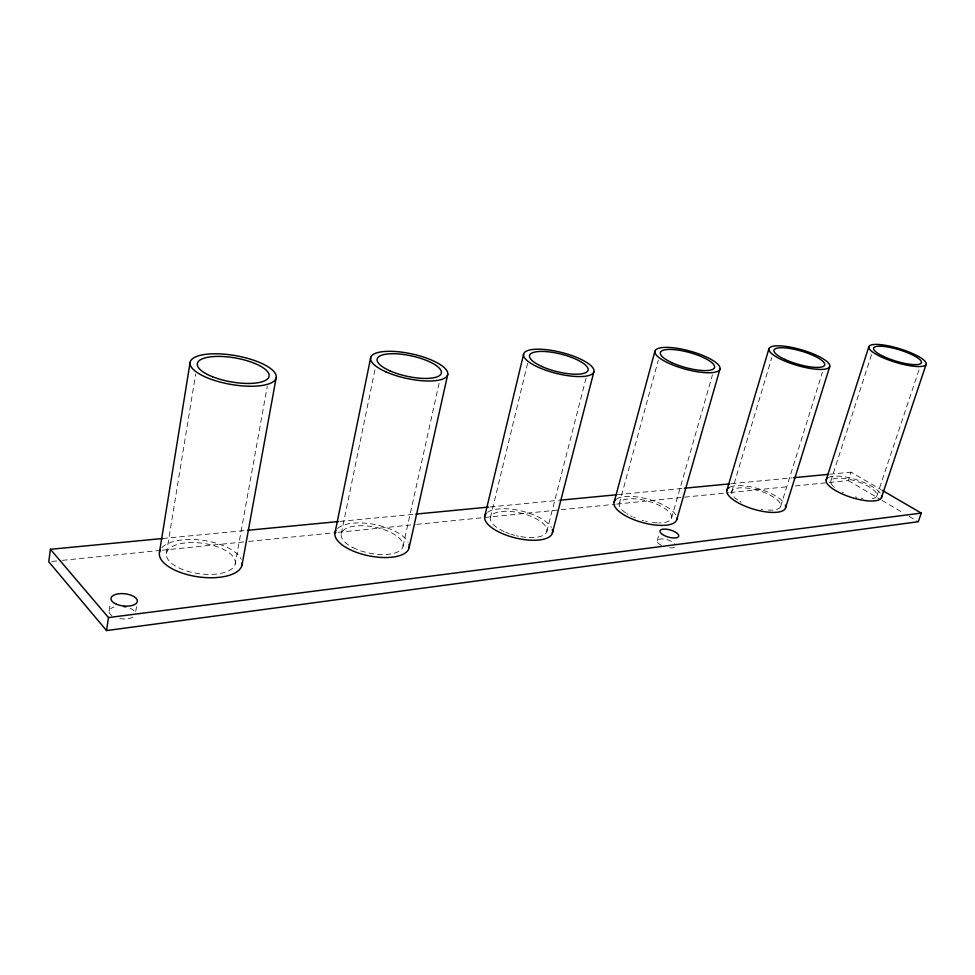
<?xml version="1.0" encoding="UTF-8"?>
<svg xmlns="http://www.w3.org/2000/svg" width="975" height="975" viewBox="0 0 975 975"><rect width="100%" height="100%" fill="white"/><g stroke="black" fill="none" stroke-linecap="round" stroke-linejoin="round"><path stroke-width="0.73" stroke-dasharray="4.88 3.66" d="M109.127 610.837L110.199 603.732M135.744 611.508L136.866 604.439M166.433 553.264L195.683 373.973M235.17 564.111A34.807 15.332 8.1 0 0 186.956 542.746A34.807 15.332 8.1 0 0 180.424 568.608A34.807 15.332 8.1 0 0 235.17 564.111L267.284 386.307M341.311 533.52L375.363 367.709M403.028 546.268L439.079 383.309M490.437 517.53L527.719 362.883M546.768 531.668L586.146 377.691M619.283 503.746L658.332 360.055M657.162 540.906L658.759 535.263M671.507 518.249L712.445 374.851M731.75 491.766L771.773 357.606M780.622 506.464L822.412 372.267M830.785 481.248L871.711 354.023M795.295 485.928L848.299 480.541L851.029 472.168L880.937 489.596M876.854 496.031L919.437 368.562M51.772 561.442L60.864 560.515M62.376 560.357L160.802 550.363M162.325 550.205L247.126 541.6M248.637 541.442L336.46 532.521M337.984 532.374L415.204 524.526M416.727 524.379L615.091 504.233M616.614 504.075L728.666 492.692M730.178 492.546L789.238 486.537M162.63 538.492L246.029 530.449M340.031 521.393L414.338 514.239M490.145 506.939L558.383 500.358M617.516 494.666L684.231 488.243M731.238 483.71L791.895 477.872M829.798 474.216L851.029 472.168M848.299 480.541L880.693 499.602M881.985 500.37L904.02 513.337M909.2 516.384L918.279 521.722M132.893 617.163A13.223 6.216 6.1 0 1 117.463 618.065M111.93 615.676A13.223 6.216 6.1 0 1 114.014 607.072M129.943 608.217A13.223 6.216 6.1 0 1 135.196 612.702M674.432 547.414A9.713 3.729 16.1 0 1 666.047 547.146M661.403 545.391A9.713 3.729 16.1 0 1 660.233 539.017A9.713 3.729 16.1 0 1 674.871 543.672M161.826 547.792A41.779 18.403 8.1 0 1 203.458 540.418A41.779 18.403 8.1 0 1 241.203 559.223M337.521 528.535A37.818 15.941 11.4 0 1 374.497 524.465A37.818 15.941 11.4 0 1 408.123 542.149M487.61 512.314A34.856 13.808 13.8 0 1 521.198 510.924A34.856 13.808 13.8 0 1 551.387 527.463M616.541 499.054A32.528 12.005 15.6 0 1 648.473 499.285A32.528 12.005 15.6 0 1 676.175 515.604M729.97 487.11A30.627 10.493 16.9 0 1 758.989 488.902A30.627 10.493 16.9 0 1 784.522 503.502M828.397 477.433A29.031 9.214 17.8 0 1 855.733 479.493A29.031 9.214 17.8 0 1 880.608 493.582M504.063 531.546A29.043 11.505 13.8 0 1 500.26 511.668A29.043 11.505 13.8 0 1 544.94 525.428A29.043 11.505 13.8 0 1 520.297 536.543M518.42 536.177A29.043 11.505 13.8 0 1 516.531 535.75M514.654 535.287A29.043 11.505 13.8 0 1 510.961 534.202M509.169 533.593A29.043 11.505 13.8 0 1 505.708 532.265M625.536 512.813A27.105 10.006 15.6 0 1 629.533 498.81A27.105 10.006 15.6 0 1 667.205 510.278A27.105 10.006 15.6 0 1 658.783 522.929M657.26 522.893A27.105 10.006 15.6 0 1 650.691 522.222M647.229 521.576A27.105 10.006 15.6 0 1 645.487 521.186M643.744 520.747A27.105 10.006 15.6 0 1 642.013 520.26M635.298 517.944A27.105 10.006 15.6 0 1 633.713 517.274M632.178 516.579A27.105 10.006 15.6 0 1 630.703 515.86M627.961 514.373A27.105 10.006 15.6 0 1 626.706 513.593M737.636 499.968A25.521 8.738 16.9 0 1 741.743 487.78A25.521 8.738 16.9 0 1 777.16 499.785A25.521 8.738 16.9 0 1 767.301 510.01M762.755 509.462A25.521 8.738 16.9 0 1 761.17 509.182M741.171 502.137A25.521 8.738 16.9 0 1 739.915 501.418M832.943 485.952A24.192 7.678 17.8 0 1 841.583 478.189A24.192 7.678 17.8 0 1 871.93 488.658A24.192 7.678 17.8 0 1 870.346 498.847M862.765 498.457A24.192 7.678 17.8 0 1 861.327 498.225M856.854 497.311A24.192 7.678 17.8 0 1 855.319 496.921M843.424 492.68A24.192 7.678 17.8 0 1 842.083 492.034M834.429 487.305A24.192 7.678 17.8 0 1 833.637 486.622M352.913 547.572A31.517 13.284 11.4 0 0 402.809 547.109A31.517 13.284 11.4 0 0 360.628 525.708A31.517 13.284 11.4 0 0 352.913 547.572"/><path stroke-width="1.46" d="M162.63 538.492L50.42 549.303L48.75 561.746L106.531 630.581L918.279 521.722L921.265 513.094L882.241 490.364M106.531 630.581L108.505 617.577L50.42 549.303M159.473 552.264L190.125 362.273M241.971 565.293L276.12 377.971A43.717 14.576 10 0 0 214.89 353.779A43.717 14.576 10 0 0 208.443 378.263A43.717 14.576 10 0 0 276.12 377.971M334.9 533.264L370.744 357.411M409.171 547.536L447.769 374.339M484.77 516.189L523.624 354.096M552.374 533.154L593.86 371.902A36.233 10.786 14.1 0 0 544.135 349.464A36.233 10.786 14.1 0 0 538.322 367.27A36.233 10.786 14.1 0 0 593.86 371.902M614.055 502.369L654.895 351.293M676.723 519.76L719.964 369.074A33.723 9.336 15.4 0 0 673.579 347.831A33.723 9.336 15.4 0 0 668.838 363.285A33.723 9.336 15.4 0 0 719.964 369.074M726.862 490.352L768.885 348.892M785.509 507.999L829.737 366.576A31.688 8.117 16.3 0 0 786.325 346.466A31.688 8.117 16.3 0 0 781.962 359.824A31.688 8.117 16.3 0 0 829.737 366.576M826.191 479.822L868.81 346.832M881.473 497.567L926.14 364.333A29.981 7.093 17 0 0 885.422 345.308A29.981 7.093 17 0 0 880.961 356.789A29.981 7.093 17 0 0 926.14 364.333M108.505 617.577L921.265 513.094M247.54 530.303L338.52 521.54M415.85 514.093L488.633 507.085M559.894 500.212L616.005 494.812M684.231 488.243L729.727 483.856M793.406 477.726L828.287 474.362M123.63 606.548A13.223 6.216 6.1 0 1 125.86 606.938M242.178 562.904A41.779 18.403 8.1 0 1 196.743 576.615A41.779 18.403 8.1 0 1 160.302 549.949M409.013 544.355A37.818 15.941 11.4 0 1 369.647 555.994A37.818 15.941 11.4 0 1 336.009 530.303M552.289 529.449A34.856 13.808 13.8 0 1 516.043 538.09A34.856 13.808 13.8 0 1 486.062 513.727M676.906 518.188A32.528 12.005 15.6 0 1 640.343 521.93A32.528 12.005 15.6 0 1 615.786 499.627M785.35 505.111A30.627 10.493 16.9 0 1 754.406 509.425A30.627 10.493 16.9 0 1 727.874 488.524M728.459 488.012A30.627 10.493 16.9 0 1 729.154 487.537M881.571 495.702A29.031 9.214 17.8 0 1 851.102 497.335A29.031 9.214 17.8 0 1 827.166 478.262M116.488 604.232A13.26 6.143 6.3 0 0 137.304 601.612A13.26 6.143 6.3 0 0 118.731 593.787A13.26 6.143 6.3 0 0 116.488 604.232M662.415 534.422A9.738 3.681 16.1 0 0 678.332 536.884A9.738 3.681 16.1 0 0 667.327 529.327A9.738 3.681 16.1 0 0 662.415 534.422M212.538 376.752A36.428 12.139 10 0 0 269.039 376.594A36.428 12.139 10 0 0 218.168 356.399A36.428 12.139 10 0 0 212.538 376.752M386.076 371.902A39.439 12.529 12.3 0 0 447.549 375.131A39.439 12.529 12.3 0 0 393.937 351.427A39.439 12.529 12.3 0 0 386.076 371.902M389.878 370.817A32.87 10.445 12.3 0 0 441.188 373.596A32.87 10.445 12.3 0 0 396.642 353.815A32.87 10.445 12.3 0 0 389.878 370.817M541.673 366.429A30.188 8.994 14.1 0 0 588.023 370.354A30.188 8.994 14.1 0 0 546.695 351.646A30.188 8.994 14.1 0 0 541.673 366.429M671.872 362.663A28.104 7.776 15.4 0 0 714.541 367.538A28.104 7.776 15.4 0 0 675.98 349.83A28.104 7.776 15.4 0 0 671.872 362.663M784.79 359.385A26.398 6.764 16.3 0 0 824.655 365.052A26.398 6.764 16.3 0 0 788.556 348.282A26.398 6.764 16.3 0 0 784.79 359.385M883.655 356.497A24.984 5.911 17 0 0 921.351 362.834A24.984 5.911 17 0 0 887.482 346.966A24.984 5.911 17 0 0 883.655 356.497"/></g></svg>
